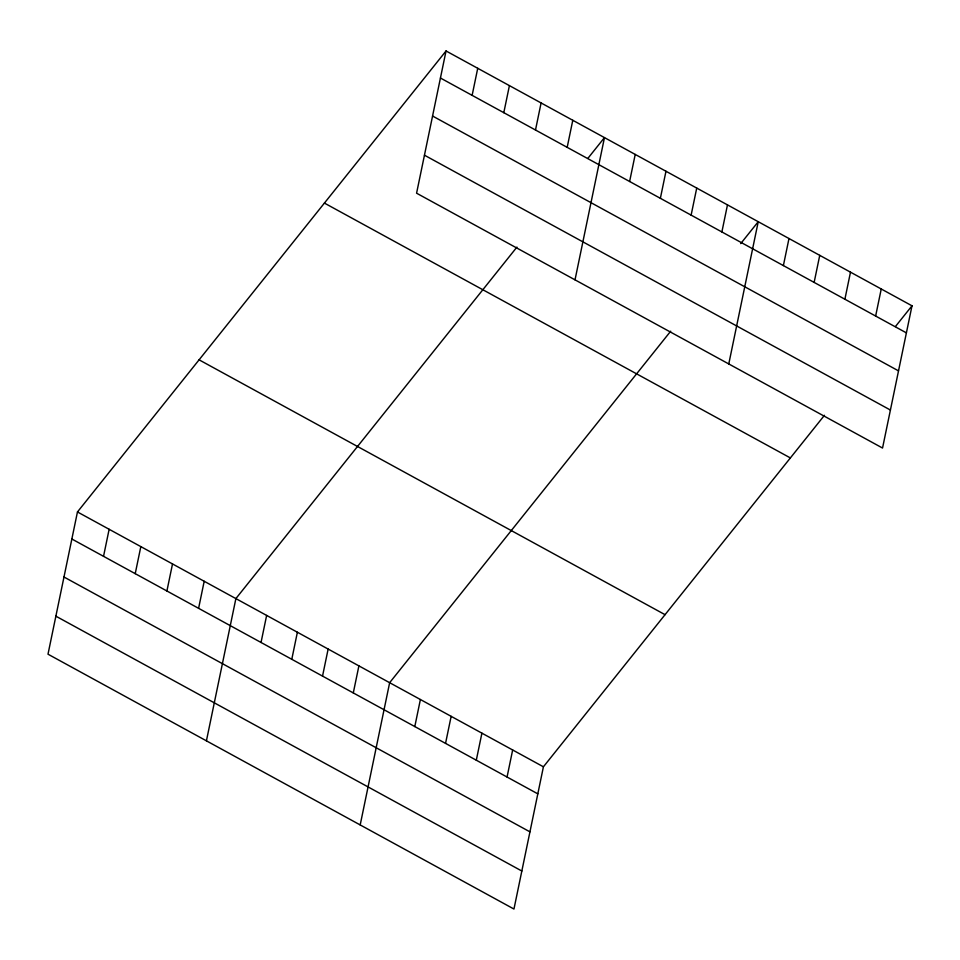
<?xml version="1.0" encoding="UTF-8"?>
<svg xmlns="http://www.w3.org/2000/svg" width="960" height="960" viewBox="0 0 960 960"><rect width="100%" height="100%" fill="white"/><g stroke="black" fill="none" stroke-linecap="round" stroke-linejoin="round"><path stroke-width="1.44" d="M446.04 50.964L416.58 193.2L882.54 448.044L912 305.808L446.04 50.964L77.46 511.956L48 654.192L513.96 909.036L543.42 766.8L824.46 415.296M103.536 556.332L109.14 529.284M135.228 573.66L140.832 546.612M166.908 590.988L172.512 563.94M198.6 608.316L204.192 581.268M206.424 740.832L235.884 598.596L516.924 247.104M261.036 642.468L266.64 615.42M291.792 659.292L297.384 632.232M322.536 676.104L328.14 649.056M472.128 95.352L477.732 68.292M353.292 692.928L358.896 665.88M503.808 112.68L509.412 85.632M360.192 824.928L389.652 682.692L670.692 331.2M535.5 130.008L541.092 102.96M414.804 726.564L420.396 699.516M567.18 147.336L572.784 120.288M445.548 743.388L451.152 716.34M575.016 279.852L604.464 137.616L587.88 158.364M476.304 760.2L481.908 733.152M629.616 181.488L635.22 154.44M507.06 777.024L512.664 749.976M660.372 198.3L665.976 171.252M691.128 215.124L696.732 188.076M721.884 231.948L727.476 204.9M728.772 363.948L758.232 221.712L740.724 243.612M783.384 265.584L788.988 238.536M814.14 282.408L819.744 255.348M844.896 299.22L850.488 272.172M875.64 316.044L881.244 288.996M895.416 326.556L912 305.808M440.436 78.024L906.396 332.868M432.564 116.028L898.524 370.872M424.452 155.196L890.412 410.04M324.408 203.088L790.368 457.932M199.092 359.832L665.052 614.676M77.46 511.956L543.42 766.8M71.856 539.004L537.816 793.848M63.984 577.008L529.944 831.852M55.872 616.176L521.832 871.02"/></g></svg>
